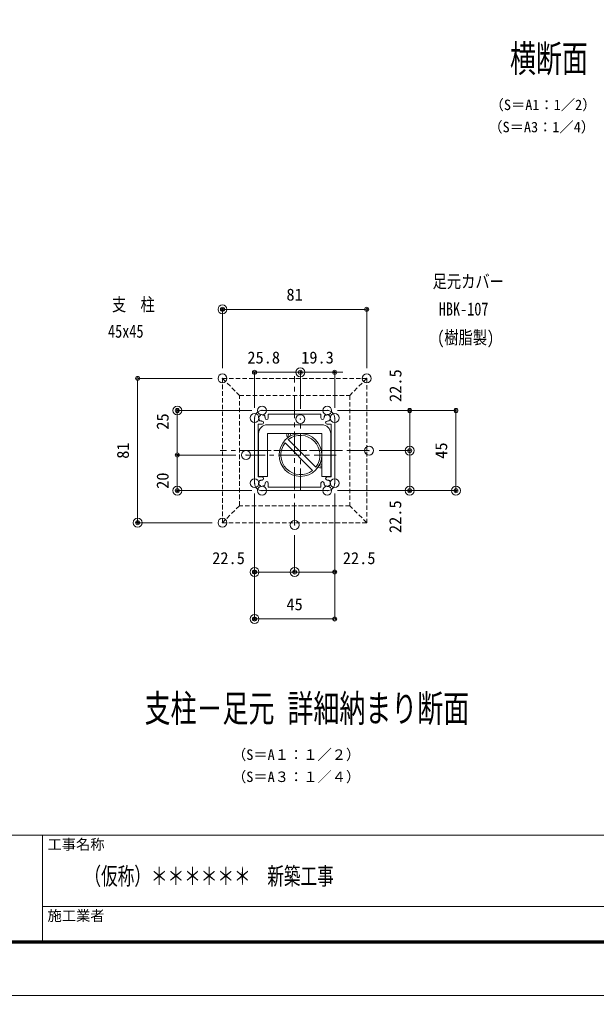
# Model space of a CAD drawing. Units: millimetres, scale not verified. Extents: x -3564 to 3564, y -1188 to 1188.
# Drawn here: x -1466 to -819, y -1188 to -92 of the extents above; entities that cross this region are included whole.
import ezdxf
from ezdxf.enums import TextEntityAlignment as Align

# ---------------------------------------------------------------- set-up
doc = ezdxf.new("R2010")
doc.units = ezdxf.units.MM
doc.header["$LTSCALE"] = 20
doc.header["$PDMODE"] = 32
doc.header["$PDSIZE"] = 10
doc.linetypes.add('USER1', pattern=[2, 1.25, -0.25, 0.25, -0.25])
doc.linetypes.add('USER3', pattern=[0.375, 0.25, -0.125])
for name, color, linetype, lineweight in [('0-0_0', 7, 'Continuous', 18), ('0-1_DEFPOINTS', 7, 'Continuous', 18), ('0-3_MOJI', 7, 'Continuous', 18), ('0-4_アンカー', 4, 'Continuous', 18), ('0-5_WAKU', 7, 'Continuous', 18), ('0-8_3中心線', 2, 'USER1', 18), ('0-9_41ｱﾙﾐ', 6, 'Continuous', 18), ('0-A_1手摺寸法', 7, 'Continuous', 18), ('0-B_42ｱﾙﾐ部品', 6, 'Continuous', 18), ('0-F_2隠れ', 6, 'USER3', 18)]:
    doc.layers.add(name, color=color, linetype=linetype, lineweight=lineweight)
doc.styles.add('ＭＳ ゴシック', font='')
doc.styles.get('ＭＳ ゴシック').set_extended_font_data('MS Gothic')

# ---------------------------------------------------------------- blocks, each defined once
blk = doc.blocks.new('_ORIGIN2')
at = {"layer": '0-0_0'}
blk.add_line((-0.5, 0), (-1, 0), dxfattribs=at)
for radius in [0.5, 0.25]:
    blk.add_circle((0, 0), radius, dxfattribs=at)
blk = doc.blocks.new('D115')
at = {"layer": '0-1_DEFPOINTS'}
for p in [(4571.97, 513.3), (4618.99, 468.3), (4664.62, 468.3)]:
    blk.add_point(p, dxfattribs=at)
at = {"layer": '0-A_1手摺寸法'}
for p, q in [((4583.47, 513.3), (4664.62, 513.3)), ((4664.62, 508.7), (4664.62, 472.9)), ((4630.49, 468.3), (4664.62, 468.3))]:
    blk.add_line(p, q, dxfattribs=at)
at = {"layer": '0-A_1手摺寸法', "xscale": 4.6, "yscale": 4.6}
for p, rotation in [((4664.62, 513.3), 90), ((4664.62, 468.3), 270)]:
    blk.add_blockref('_ORIGIN2', p, dxfattribs=dict(at, rotation=rotation))
at = {"layer": '0-A_1手摺寸法', "style": 'ＭＳ ゴシック'}
blk.add_text('22.5', height=13.49, rotation=90, dxfattribs=at).set_placement((4659.35, 522.85), align=Align.BOTTOM_LEFT)
blk = doc.blocks.new('D116')
at = {"layer": '0-1_DEFPOINTS'}
for p in [(4454.37, 549.3), (4359.11, 387.3), (4454.37, 387.3)]:
    blk.add_point(p, dxfattribs=at)
at = {"layer": '0-A_1手摺寸法'}
for p, q in [((4442.87, 549.3), (4359.11, 549.3)), ((4359.11, 544.7), (4359.11, 391.9)), ((4442.87, 387.3), (4359.11, 387.3))]:
    blk.add_line(p, q, dxfattribs=at)
at = {"layer": '0-A_1手摺寸法', "xscale": 4.6, "yscale": 4.6}
for p, rotation in [((4359.11, 549.3), 90), ((4359.11, 387.3), 270)]:
    blk.add_blockref('_ORIGIN2', p, dxfattribs=dict(at, rotation=rotation))
at = {"layer": '0-A_1手摺寸法', "style": 'ＭＳ ゴシック'}
blk.add_text('81', height=13.49, rotation=90, dxfattribs=at).set_placement((4353.36, 459.1), align=Align.BOTTOM_LEFT)
blk = doc.blocks.new('D117')
at = {"layer": '0-1_DEFPOINTS'}
for p in [(4490.37, 431.7), (4580.37, 431.7), (4490.37, 279.21)]:
    blk.add_point(p, dxfattribs=at)
at = {"layer": '0-A_1手摺寸法'}
for p, q in [((4490.37, 420.2), (4490.37, 279.21)), ((4580.37, 420.2), (4580.37, 279.21)), ((4575.77, 279.21), (4494.97, 279.21))]:
    blk.add_line(p, q, dxfattribs=at)
at = {"layer": '0-A_1手摺寸法', "xscale": 4.6, "yscale": 4.6, "rotation": 180}
blk.add_blockref('_ORIGIN2', (4490.37, 279.21), dxfattribs=at)
at = {"layer": '0-A_1手摺寸法', "xscale": 4.6, "yscale": 4.6}
blk.add_blockref('_ORIGIN2', (4580.37, 279.21), dxfattribs=at)
at = {"layer": '0-A_1手摺寸法', "style": 'ＭＳ ゴシック'}
blk.add_text('45', height=13.49, dxfattribs=at).set_placement((4526.17, 284.96), align=Align.BOTTOM_LEFT)
blk = doc.blocks.new('D118')
at = {"layer": '0-1_DEFPOINTS'}
for p in [(4490.37, 431.7), (4535.37, 384.69), (4490.37, 331.93)]:
    blk.add_point(p, dxfattribs=at)
at = {"layer": '0-A_1手摺寸法'}
for p, q in [((4490.37, 420.2), (4490.37, 331.93)), ((4535.37, 373.19), (4535.37, 331.93)), ((4530.77, 331.93), (4494.97, 331.93))]:
    blk.add_line(p, q, dxfattribs=at)
at = {"layer": '0-A_1手摺寸法', "xscale": 4.6, "yscale": 4.6, "rotation": 180}
blk.add_blockref('_ORIGIN2', (4490.37, 331.93), dxfattribs=at)
at = {"layer": '0-A_1手摺寸法', "xscale": 4.6, "yscale": 4.6}
blk.add_blockref('_ORIGIN2', (4535.37, 331.93), dxfattribs=at)
at = {"layer": '0-A_1手摺寸法', "style": 'ＭＳ ゴシック'}
blk.add_text('22.5', height=13.49, dxfattribs=at).set_placement((4442.84, 336.78), align=Align.BOTTOM_LEFT)
blk = doc.blocks.new('D119')
at = {"layer": '0-1_DEFPOINTS'}
for p in [(4580.37, 431.7), (4535.37, 384.69), (4535.37, 331.93)]:
    blk.add_point(p, dxfattribs=at)
at = {"layer": '0-A_1手摺寸法'}
for p, q in [((4580.37, 420.2), (4580.37, 331.93)), ((4535.37, 373.19), (4535.37, 331.93)), ((4575.77, 331.93), (4539.97, 331.93))]:
    blk.add_line(p, q, dxfattribs=at)
at = {"layer": '0-A_1手摺寸法', "xscale": 4.6, "yscale": 4.6, "rotation": 180}
blk.add_blockref('_ORIGIN2', (4535.37, 331.93), dxfattribs=at)
at = {"layer": '0-A_1手摺寸法', "xscale": 4.6, "yscale": 4.6}
blk.add_blockref('_ORIGIN2', (4580.37, 331.93), dxfattribs=at)
at = {"layer": '0-A_1手摺寸法', "style": 'ＭＳ ゴシック'}
blk.add_text('22.5', height=13.49, dxfattribs=at).set_placement((4589.48, 336.75), align=Align.BOTTOM_LEFT)
blk = doc.blocks.new('D120')
at = {"layer": '0-1_DEFPOINTS'}
for p in [(4618.99, 468.3), (4571.97, 423.3), (4664.62, 423.3)]:
    blk.add_point(p, dxfattribs=at)
at = {"layer": '0-A_1手摺寸法'}
for p, q in [((4630.49, 468.3), (4664.62, 468.3)), ((4664.62, 463.7), (4664.62, 427.9)), ((4583.47, 423.3), (4664.62, 423.3))]:
    blk.add_line(p, q, dxfattribs=at)
at = {"layer": '0-A_1手摺寸法', "xscale": 4.6, "yscale": 4.6}
for p, rotation in [((4664.62, 468.3), 90), ((4664.62, 423.3), 270)]:
    blk.add_blockref('_ORIGIN2', p, dxfattribs=dict(at, rotation=rotation))
at = {"layer": '0-A_1手摺寸法', "style": 'ＭＳ ゴシック'}
blk.add_text('22.5', height=13.49, rotation=90, dxfattribs=at).set_placement((4659.16, 375.69), align=Align.BOTTOM_LEFT)
blk = doc.blocks.new('D121')
at = {"layer": '0-1_DEFPOINTS'}
for p in [(4571.97, 513.3), (4571.97, 423.3), (4716.49, 423.3)]:
    blk.add_point(p, dxfattribs=at)
at = {"layer": '0-A_1手摺寸法'}
for p, q in [((4583.47, 513.3), (4716.49, 513.3)), ((4716.49, 508.7), (4716.49, 427.9)), ((4583.47, 423.3), (4716.49, 423.3))]:
    blk.add_line(p, q, dxfattribs=at)
at = {"layer": '0-A_1手摺寸法', "xscale": 4.6, "yscale": 4.6}
for p, rotation in [((4716.49, 513.3), 90), ((4716.49, 423.3), 270)]:
    blk.add_blockref('_ORIGIN2', p, dxfattribs=dict(at, rotation=rotation))
at = {"layer": '0-A_1手摺寸法', "style": 'ＭＳ ゴシック'}
blk.add_text('45', height=13.49, rotation=90, dxfattribs=at).set_placement((4710.74, 459.1), align=Align.BOTTOM_LEFT)
blk = doc.blocks.new('D122')
at = {"layer": '0-1_DEFPOINTS'}
for p in [(4454.37, 626.87), (4454.37, 549.3), (4616.37, 549.3)]:
    blk.add_point(p, dxfattribs=at)
at = {"layer": '0-A_1手摺寸法'}
for p, q in [((4454.37, 560.8), (4454.37, 626.87)), ((4611.77, 626.87), (4458.97, 626.87)), ((4616.37, 560.8), (4616.37, 626.87))]:
    blk.add_line(p, q, dxfattribs=at)
at = {"layer": '0-A_1手摺寸法', "xscale": 4.6, "yscale": 4.6, "rotation": 180}
blk.add_blockref('_ORIGIN2', (4454.37, 626.87), dxfattribs=at)
at = {"layer": '0-A_1手摺寸法', "xscale": 4.6, "yscale": 4.6}
blk.add_blockref('_ORIGIN2', (4616.37, 626.87), dxfattribs=at)
at = {"layer": '0-A_1手摺寸法', "style": 'ＭＳ ゴシック'}
blk.add_text('81', height=13.49, dxfattribs=at).set_placement((4526.17, 632.62), align=Align.BOTTOM_LEFT)
blk = doc.blocks.new('HK-013')
at = {"layer": '0-B_42ｱﾙﾐ部品'}
for p, q in [((18.3, 22.5), (-18.3, 22.5)), ((-22.5, 18.3), (-22.5, -18.3)), ((-22.5, 18.3), (-22.5, 18.3)), ((14.8, 20.5), (-14.8, 20.5)), ((-14.8, 20.5), (-14.8, 18.3)), ((14.8, 20.5), (14.8, 18.3)), ((22.5, 18.3), (22.5, -18.3)), ((-20.5, 14.8), (-20.5, -14.8)), ((-18.3, 14.8), (-20.5, 14.8)), ((18.3, 14.8), (20.5, 14.8)), ((20.5, 14.8), (20.5, -14.8)), ((-18.3, -14.8), (-20.5, -14.8)), ((18.3, -14.8), (20.5, -14.8)), ((-22.5, -18.3), (-22.5, -18.3)), ((-14.8, -20.5), (-14.8, -18.3)), ((14.8, -20.5), (-14.8, -20.5)), ((14.8, -20.5), (14.8, -18.3)), ((18.3, -22.5), (-18.3, -22.5))]:
    blk.add_line(p, q, dxfattribs=at)
for centre, radius, start, end in [((-18.3, 18.3), 4.2, 90, 180), ((18.3, 18.3), 4.2, 0, 90), ((-19.75, 18.69), 0.5, 165, 232.9757), ((-19.75, 18.69), 0.5, 97.0243, 165), ((-18.3, 18.3), 1.75, 180.3589, 195), ((-18.3, 18.3), 1.75, 195, 209.6411), ((-19.36, 17.24), 0.5, 157.0243, 225), ((-18.3, 18.3), 1.75, 135, 149.6411), ((-19.36, 17.24), 0.5, 225, 292.9757), ((-18.3, 18.3), 1.75, 120.3589, 135), ((-18.69, 19.75), 0.5, 105, 172.9757), ((-18.3, 18.3), 1.75, 240.3589, 255), ((-18.69, 19.75), 0.5, 37.0243, 105), ((-18.3, 18.3), 1.75, 255, 270), ((-18.3, 15.68), 0.875, 270, 90), ((-18.3, 18.3), 1.75, 75, 89.6411), ((-18.3, 18.3), 1.75, 60.3589, 75), ((-17.24, 19.36), 0.5, 45, 112.9757), ((-17.24, 19.36), 0.5, 337.0243, 45), ((-18.3, 18.3), 1.75, 15, 29.6411), ((-18.3, 18.3), 1.75, 0.3589, 15), ((-15.67, 18.3), 0.875, 180, 0), ((15.68, 18.3), 0.875, 180, 360), ((18.3, 18.3), 1.75, 165, 179.6411), ((18.3, 18.3), 1.75, 150.3589, 165), ((17.24, 19.36), 0.5, 135, 202.9757), ((17.24, 19.36), 0.5, 67.0243, 135), ((18.3, 18.3), 1.75, 105, 119.6411), ((18.3, 15.68), 0.875, 90, 270), ((18.3, 18.3), 1.75, 90.3589, 105), ((18.69, 19.75), 0.5, 75, 142.9757), ((18.3, 18.3), 1.75, 270, 285), ((18.3, 18.3), 1.75, 285, 299.6411), ((18.69, 19.75), 0.5, 7.0243, 75), ((19.36, 17.24), 0.5, 247.0243, 315), ((18.3, 18.3), 1.75, 45, 59.6411), ((18.3, 18.3), 1.75, 30.3589, 45), ((19.36, 17.24), 0.5, 315, 22.9757), ((19.75, 18.69), 0.5, 15, 82.9757), ((18.3, 18.3), 1.75, 330.3589, 345), ((18.3, 18.3), 1.75, 345, 359.6411), ((19.75, 18.69), 0.5, 307.0243, 15), ((-18.3, -15.68), 0.875, 270, 90), ((18.3, -15.68), 0.875, 90, 270), ((-18.3, -18.3), 4.2, 180, 270), ((-19.75, -18.69), 0.5, 127.0243, 195), ((-19.75, -18.69), 0.5, 195, 262.9757), ((-18.3, -18.3), 1.75, 165, 179.6411), ((-18.3, -18.3), 1.75, 150.3589, 165), ((-19.36, -17.24), 0.5, 135, 202.9757), ((-18.3, -18.3), 1.75, 210.3589, 225), ((-19.36, -17.24), 0.5, 67.0243, 135), ((-18.3, -18.3), 1.75, 225, 239.6411), ((-18.69, -19.75), 0.5, 187.0243, 255), ((-18.3, -18.3), 1.75, 105, 119.6411), ((-18.69, -19.75), 0.5, 255, 322.9757), ((-18.3, -18.3), 1.75, 90, 105), ((-18.3, -18.3), 1.75, 270.3589, 285), ((-18.3, -18.3), 1.75, 285, 299.6411), ((-17.24, -19.36), 0.5, 247.0243, 315), ((-17.24, -19.36), 0.5, 315, 22.9757), ((-18.3, -18.3), 1.75, 330.3589, 345), ((-18.3, -18.3), 1.75, 345, 359.6411), ((-15.68, -18.3), 0.875, 360, 180), ((15.67, -18.3), 0.875, 0, 180), ((18.3, -18.3), 1.75, 180.3589, 195), ((18.3, -18.3), 1.75, 195, 209.6411), ((17.24, -19.36), 0.5, 157.0243, 225), ((17.24, -19.36), 0.5, 225, 292.9757), ((18.3, -18.3), 1.75, 240.3589, 255), ((18.3, -18.3), 1.75, 255, 269.6411), ((18.69, -19.75), 0.5, 217.0243, 285), ((18.3, -18.3), 1.75, 75, 90), ((18.3, -18.3), 4.2, 270, 360), ((18.3, -18.3), 1.75, 60.3589, 75), ((18.69, -19.75), 0.5, 285, 352.9757), ((19.36, -17.24), 0.5, 45, 112.9757), ((18.3, -18.3), 1.75, 300.3589, 315), ((18.3, -18.3), 1.75, 315, 329.6411), ((19.36, -17.24), 0.5, 337.0243, 45), ((19.75, -18.69), 0.5, 277.0243, 345), ((18.3, -18.3), 1.75, 15, 29.6411), ((18.3, -18.3), 1.75, 0.3589, 15), ((19.75, -18.69), 0.5, 345, 52.9757)]:
    blk.add_arc(centre, radius, start, end, dxfattribs=at)
blk = doc.blocks.new('D123')
at = {"layer": '0-1_DEFPOINTS'}
for p in [(4541.87, 556.25), (4580.37, 504.9), (4541.87, 503.61)]:
    blk.add_point(p, dxfattribs=at)
at = {"layer": '0-A_1手摺寸法'}
for p, q in [((4537.27, 556.25), (4532.67, 556.25)), ((4541.87, 515.11), (4541.87, 556.25)), ((4580.37, 556.25), (4541.87, 556.25)), ((4580.37, 516.4), (4580.37, 556.25)), ((4584.97, 556.25), (4589.57, 556.25))]:
    blk.add_line(p, q, dxfattribs=at)
at = {"layer": '0-A_1手摺寸法', "xscale": 4.6, "yscale": 4.6}
blk.add_blockref('_ORIGIN2', (4541.87, 556.25), dxfattribs=at)
at = {"layer": '0-A_1手摺寸法', "xscale": 4.6, "yscale": 4.6, "rotation": 180}
blk.add_blockref('_ORIGIN2', (4580.37, 556.25), dxfattribs=at)
at = {"layer": '0-A_1手摺寸法', "style": 'ＭＳ ゴシック'}
blk.add_text('19.3', height=13.49, dxfattribs=at).set_placement((4542.72, 562), align=Align.BOTTOM_LEFT)
blk = doc.blocks.new('D124')
at = {"layer": '0-1_DEFPOINTS'}
for p in [(4541.87, 556.25), (4490.37, 504.9), (4541.87, 503.61)]:
    blk.add_point(p, dxfattribs=at)
at = {"layer": '0-A_1手摺寸法'}
for p, q in [((4490.37, 516.4), (4490.37, 556.25)), ((4494.97, 556.25), (4537.27, 556.25)), ((4541.87, 515.11), (4541.87, 556.25))]:
    blk.add_line(p, q, dxfattribs=at)
at = {"layer": '0-A_1手摺寸法', "xscale": 4.6, "yscale": 4.6, "rotation": 180}
blk.add_blockref('_ORIGIN2', (4490.37, 556.25), dxfattribs=at)
at = {"layer": '0-A_1手摺寸法', "xscale": 4.6, "yscale": 4.6}
blk.add_blockref('_ORIGIN2', (4541.87, 556.25), dxfattribs=at)
at = {"layer": '0-A_1手摺寸法', "style": 'ＭＳ ゴシック'}
blk.add_text('25.8', height=13.49, dxfattribs=at).set_placement((4482.34, 562), align=Align.BOTTOM_LEFT)
blk = doc.blocks.new('D125')
at = {"layer": '0-1_DEFPOINTS'}
for p in [(4403.66, 513.3), (4498.77, 513.3), (4480.8, 463.3)]:
    blk.add_point(p, dxfattribs=at)
at = {"layer": '0-A_1手摺寸法'}
for p, q in [((4487.27, 513.3), (4403.66, 513.3)), ((4403.66, 467.9), (4403.66, 508.7)), ((4469.3, 463.3), (4403.66, 463.3))]:
    blk.add_line(p, q, dxfattribs=at)
at = {"layer": '0-A_1手摺寸法', "xscale": 4.6, "yscale": 4.6}
for p, rotation in [((4403.66, 513.3), 90), ((4403.66, 463.3), 270)]:
    blk.add_blockref('_ORIGIN2', p, dxfattribs=dict(at, rotation=rotation))
at = {"layer": '0-A_1手摺寸法', "style": 'ＭＳ ゴシック'}
blk.add_text('25', height=13.49, rotation=90, dxfattribs=at).set_placement((4397.91, 491.75), align=Align.BOTTOM_LEFT)
blk = doc.blocks.new('D126')
at = {"layer": '0-1_DEFPOINTS'}
for p in [(4480.8, 463.3), (4403.66, 423.3), (4498.77, 423.3)]:
    blk.add_point(p, dxfattribs=at)
at = {"layer": '0-A_1手摺寸法'}
for p, q in [((4469.3, 463.3), (4403.66, 463.3)), ((4403.66, 458.7), (4403.66, 427.9)), ((4487.27, 423.3), (4403.66, 423.3))]:
    blk.add_line(p, q, dxfattribs=at)
at = {"layer": '0-A_1手摺寸法', "xscale": 4.6, "yscale": 4.6}
for p, rotation in [((4403.66, 463.3), 90), ((4403.66, 423.3), 270)]:
    blk.add_blockref('_ORIGIN2', p, dxfattribs=dict(at, rotation=rotation))
at = {"layer": '0-A_1手摺寸法', "style": 'ＭＳ ゴシック'}
blk.add_text('20', height=13.49, rotation=90, dxfattribs=at).set_placement((4397.91, 425.29), align=Align.BOTTOM_LEFT)

msp = doc.modelspace()

# ---------------------------------------------------------------- linework, layer by layer
at = {"layer": '0-1_DEFPOINTS', "color": 5}
msp.add_lwpolyline([(-3564.49, 1188), (-3564.49, -1188), (-200.49, -1188)], dxfattribs=at)
at = {"layer": '0-4_アンカー'}
for p, q in [((-1188.05, -547.21), (-1127.05, -547.21)), ((-1198.05, -605.21), (-1198.05, -557.21)), ((-1188.05, -605.21), (-1188.05, -557.21)), ((-1188.05, -557.21), (-1127.05, -557.21)), ((-1165.05, -557.21), (-1127.05, -557.21)), ((-1127.05, -557.21), (-1127.05, -605.21)), ((-1117.05, -557.21), (-1117.05, -605.21)), ((-1198.05, -605.21), (-1188.05, -605.21)), ((-1127.05, -605.21), (-1117.05, -605.21))]:
    msp.add_line(p, q, dxfattribs=at)
for centre, start, end in [((-1188.05, -557.21), 90, 180), ((-1127.05, -557.21), 0, 90)]:
    msp.add_arc(centre, 10, start, end, dxfattribs=at)
at = {"layer": '0-5_WAKU'}
for p, q in [((-3484.49, -1008), (-284.49, -1008)), ((-1440.49, -1008), (-1440.49, -1128)), ((-1440.49, -1088), (-432.49, -1088)), ((-3485.09, -1128.6), (-283.89, -1128.6)), ((-3484.49, -1128), (-284.49, -1128)), ((-3483.89, -1127.4), (-285.09, -1127.4)), ((-3483.29, -1126.8), (-285.69, -1126.8)), ((-3485.69, -1129.2), (-283.29, -1129.2))]:
    msp.add_line(p, q, dxfattribs=at)
at = {"layer": '0-8_3中心線'}
for p, q in [((-1157.55, -659.83), (-1157.55, -492.6)), ((-1151.05, -621.52), (-1151.05, -540.91)), ((-1073.94, -576.21), (-1241.17, -576.21)), ((-1105.75, -576.21), (-1207.13, -576.21)), ((-1110.75, -581.21), (-1212.13, -581.21))]:
    msp.add_line(p, q, dxfattribs=at)
at = {"layer": '0-9_41ｱﾙﾐ'}
for p, q in [((-1137.43, -598.49), (-1168.34, -567.59)), ((-1133.77, -594.83), (-1164.67, -563.93))]:
    msp.add_line(p, q, dxfattribs=at)
msp.add_circle((-1151.05, -581.21), 24, dxfattribs=at)
for start, end in [(141.75633, 308.24367), (321.75633, 128.24367)]:
    msp.add_arc((-1151.05, -581.21), 22, start, end, dxfattribs=at)
at = {"layer": '0-A_1手摺寸法', "color": 3}
for centre, radius, start, end in [((-1158.16, -557.21), 8.33, 180, 213.21396), ((-1158.16, -557.21), 6.33, 180, 213.11704), ((-1158.16, -557.21), 4.33, 180, 215.15014), ((-1127.05, -587.43), 4.33, 239.9842, 270), ((-1127.05, -587.43), 8.33, 240.32789, 270), ((-1127.05, -587.43), 6.33, 240.96643, 270)]:
    msp.add_arc(centre, radius, start, end, dxfattribs=at)
at = {"layer": '0-F_2隠れ'}
for p, q in [((-1238.55, -495.21), (-1219.55, -514.21)), ((-1238.55, -657.21), (-1238.55, -495.21)), ((-1238.55, -495.21), (-1076.55, -495.21)), ((-1076.55, -495.21), (-1095.55, -514.21)), ((-1076.55, -495.21), (-1076.55, -657.21)), ((-1219.55, -514.21), (-1095.55, -514.21)), ((-1219.55, -638.21), (-1219.55, -514.21)), ((-1095.55, -514.21), (-1095.55, -638.21)), ((-1219.55, -638.21), (-1238.55, -657.21)), ((-1095.55, -638.21), (-1219.55, -638.21)), ((-1076.55, -657.21), (-1095.55, -638.21)), ((-1076.55, -657.21), (-1238.55, -657.21))]:
    msp.add_line(p, q, dxfattribs=at)

# ---------------------------------------------------------------- block references
at = {"layer": '0-9_41ｱﾙﾐ', "xscale": -2, "yscale": 2}
msp.add_blockref('HK-013', (-1157.55, -576.21), dxfattribs=at)
at = {"layer": '0-A_1手摺寸法'}
for name in ['D122', 'D124', 'D123', 'D116', 'D115', 'D125', 'D121', 'D126', 'D120', 'D118', 'D117', 'D119']:
    msp.add_blockref(name, (-5692.93, -1044.52), dxfattribs=at)

# ---------------------------------------------------------------- texts
at = {"layer": '0-0_0', "style": 'ＭＳ ゴシック'}
for s, height, width, p in [('足元カバー', 14.66, 0.8, (-1002.55, -397.99)), ('支\u3000柱', 14.66, 0.8, (-1362.64, -423.97)), ('HBK-107', 14.66, 0.8, (-995.71, -428.98)), ('45x45', 14.66, 0.8, (-1367.07, -453.91)), ('(樹脂製)', 14.66, 0.8, (-997.44, -460.99)), ('支柱－足元 詳細納まり断面', 30.55, 0.7, (-1326.03, -890.06)), ('（仮称）＊＊＊＊＊＊\u3000新築工事', 19.55, 0.7, (-1393.56, -1069.61))]:
    msp.add_text(s, height=height, dxfattribs=dict(at, width=width)).set_placement(p, align=Align.BOTTOM_LEFT)
for s, p in [('（S＝A１：１／２）', (-1227.82, -926.97)), ('（S＝A３：１／４）', (-1227.82, -951.88))]:
    msp.add_text(s, height=11.73, dxfattribs=at).set_placement(p, align=Align.BOTTOM_LEFT)
at = {"layer": '0-3_MOJI', "style": 'ＭＳ ゴシック', "width": 0.7}
msp.add_text('横断面', height=30.55, dxfattribs=at).set_placement((-915.74, -160.53), align=Align.BOTTOM_LEFT)
at = {"layer": '0-3_MOJI', "style": 'ＭＳ ゴシック'}
for s, p in [('（S＝A1：1／2）', (-938.54, -197.44)), ('（S＝A3：1／4）', (-940.07, -222.35)), ('工事名称', (-1434.99, -1027.79)), ('施工業者', (-1434.99, -1107.79))]:
    msp.add_text(s, height=11.73, dxfattribs=at).set_placement(p, align=Align.BOTTOM_LEFT)

doc.saveas('drawing.dxf')
